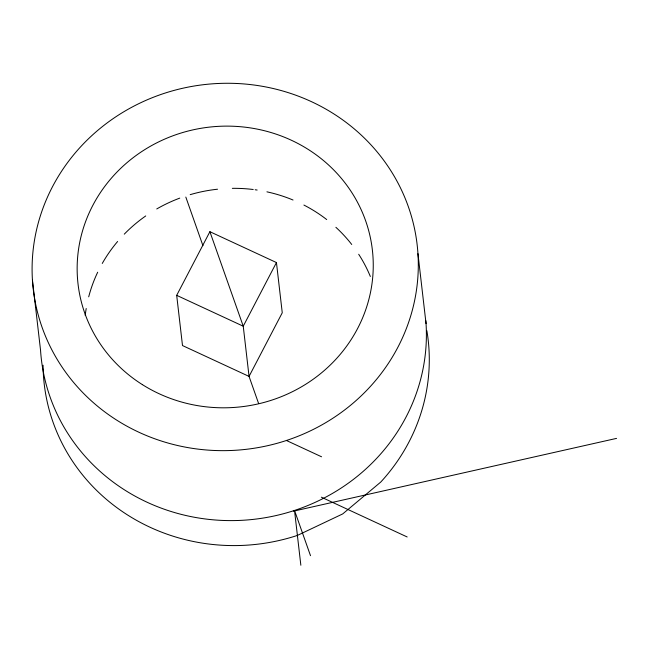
<?xml version="1.0" encoding="UTF-8"?>
<svg xmlns="http://www.w3.org/2000/svg" width="649" height="649" viewBox="0 0 649 649"><rect width="100%" height="100%" fill="white"/><g stroke="black" fill="none" stroke-linecap="round" stroke-linejoin="round"><path stroke-width="0.97" d="M209.895 231.693L243.245 326.204L249.054 376.412L182.499 345.552L176.69 295.344L209.895 231.693L276.45 262.553L282.258 312.769L249.054 376.412L258.464 403.11M276.45 262.553L243.245 326.204L176.69 295.344M293.413 511.185L616.55 438.383M286.42 440.484L321.555 456.782M321.352 497.175L407.174 536.966M185.817 197.069L202.942 245.687M310.506 555.69L294.508 510.439L300.852 565.247M417.948 253.654A193.232 183.562 -6.6 0 1 138.983 432.283A193.232 183.562 -6.6 0 1 118.662 114.954A193.232 183.562 -6.6 0 1 417.948 253.654L426.044 323.608M32.45 280.271L40.546 350.225A193.232 183.562 -6.6 0 0 246.588 520.011A193.232 183.562 -6.6 0 0 425.825 320.638M85.222 315.43A148.15 140.744 -6.6 0 1 86.203 308.502M88.702 296.836A148.15 140.744 -6.6 0 1 97.683 272.231M102.266 263.445A148.15 140.744 -6.6 0 1 117.615 241.485M124.275 234.159A148.15 140.744 -6.6 0 1 145.733 215.947M156.75 208.946A148.15 140.744 -6.6 0 1 179.757 198.123M190.189 194.651A148.15 140.744 -6.6 0 1 217.529 189.216M232.326 188.34A148.15 140.744 -6.6 0 1 253.215 189.5M255.179 189.759A148.15 140.744 -6.6 0 1 257.134 190.043M266.926 191.836A148.15 140.744 -6.6 0 1 293.032 200.014M303.902 205.052A148.15 140.744 -6.6 0 1 326.707 219.557M335.89 227.304A148.15 140.744 -6.6 0 1 351.734 244.478M358.694 254.262A148.15 140.744 -6.6 0 1 370.344 276.49M426.864 330.722A193.232 183.562 -6.6 0 1 380.776 482.037L342.721 513.911L297.404 535.417A193.232 183.562 -6.6 0 1 43.077 365.249M142.374 384.622A148.15 140.744 -6.6 0 0 372.891 275.176A148.15 140.744 -6.6 0 0 160.327 141.093A148.15 140.744 -6.6 0 0 142.374 384.622"/></g></svg>
